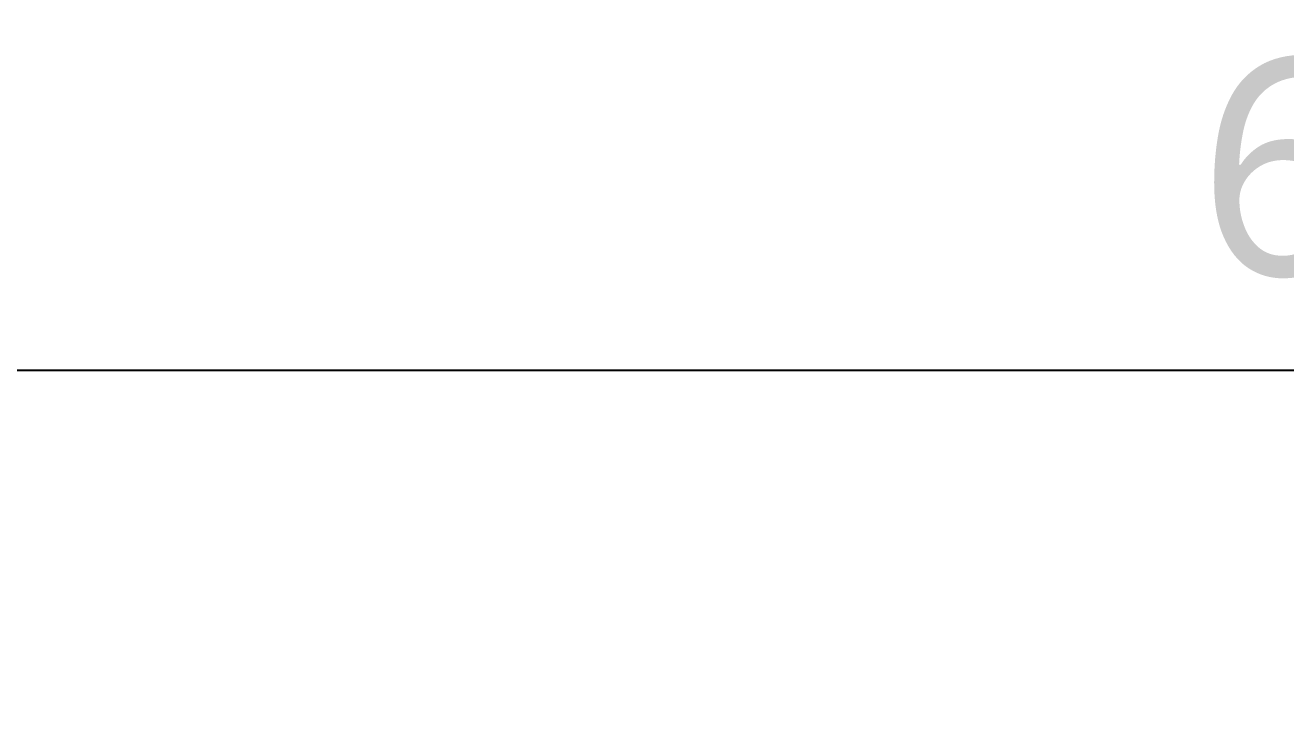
# Model space of a CAD drawing. Extents: x 2340 to 8415, y -46 to 2482.
# Drawn here: x 2671.3 to 2821.9, y 1936.2 to 2020.2 of the extents above; entities that cross this region are included whole.
import ezdxf

# ---------------------------------------------------------------- set-up
doc = ezdxf.new("R2010")
doc.units = 0
doc.header["$LTSCALE"] = 20
doc.header["$MEASUREMENT"] = 0
doc.layers.get('0').update_dxf_attribs({"linetype": 'CONTINUOUS'})
doc.layers.get('DEFPOINTS').update_dxf_attribs({"linetype": 'CONTINUOUS'})
doc.styles.get("Standard").update_dxf_attribs({"font": 'NanumGothic.ttf'})
doc.dimstyles.get("Standard").update_dxf_attribs({"dimtxt": 2.7, "dimasz": 2.5, "dimexe": 1.5, "dimexo": 1.5, "dimgap": 1.5, "dimtad": 1, "dimdec": 0, "dimlfac": 10, "dimzin": 0, "dimdsep": 46, "dimtxsty": 'Standard', "dimcen": 0, "dimclrt": 2, "dimadec": 0, "dimazin": 0, "dimtfac": 1, "dimtdec": 0, "dimtmove": 0, "dimatfit": 3, "dimfxl": 0, "dimtolj": 1, "dimtzin": 0, "dimarcsym": 0})

# ---------------------------------------------------------------- blocks, each defined once
blk = doc.blocks.new('*D38')
at = {"color": 3, "lineweight": -2}
for p, q in [((2501.76, 1702.69), (2501.76, 1984)), ((3179.32, 1702.69), (3179.32, 1984)), ((2521.76, 1979), (3159.32, 1979))]:
    blk.add_line(p, q, dxfattribs=at)
at = {"color": 3}
for points in [[(2521.76, 1982.34), (2521.76, 1975.67), (2501.76, 1979)], [(3159.32, 1982.34), (3159.32, 1975.67), (3179.32, 1979)]]:
    blk.add_solid(points, dxfattribs=at)
at = {"layer": 'DEFPOINTS', "color": 0}
for p in [(3179.32, 1979), (2501.76, 1701.19), (3179.32, 1701.19)]:
    blk.add_point(p, dxfattribs=at)
at = {"color": 2, "insert": (2840.54, 2003.16), "char_height": 26, "attachment_point": 5}
blk.add_mtext('\\A1;680', dxfattribs=at)

msp = doc.modelspace()

# ---------------------------------------------------------------- dimensions: what is measured, and where the dimension line sits
dim = msp.add_linear_dim(base=(3179.32, 1979), p1=(2501.76, 1701.19), p2=(3179.32, 1701.19), text='680', dimstyle='Standard', override={"dimtxt": 26, "dimasz": 20, "dimexe": 5, "dimgap": 10, "dimlfac": 1, "dimzin": 12, "dimpost": '', "dimclrd": 3, "dimclre": 3, "dimazin": 2, "dimarcsym": 1})
dim.commit()
dim.dimension.update_dxf_attribs({"geometry": '*D38', "text_midpoint": (2840.54, 2003.16)})

doc.saveas('drawing.dxf')
